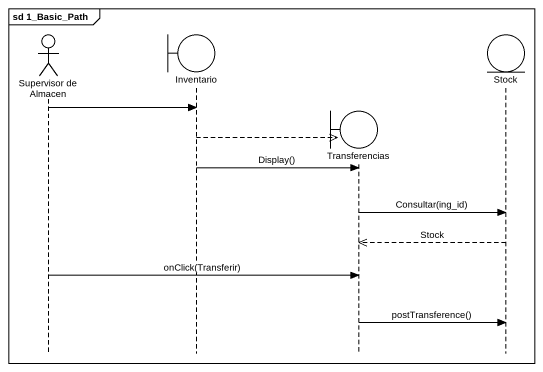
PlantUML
@startuml
mainframe sd 1_Basic_Path
hide footbox
actor "Supervisor de Almacen" as Supervisor_de_Almacen
boundary Inventario
boundary Transferencias
entity Stock

Supervisor_de_Almacen -> Inventario
Inventario -->> Transferencias **
Inventario -> Transferencias : Display()
Transferencias -> Stock : Consultar(ing_id)
Stock -->> Transferencias : Stock
Supervisor_de_Almacen -> Transferencias : onClick(Transferir)
Transferencias -> Stock : postTransference()
@enduml
